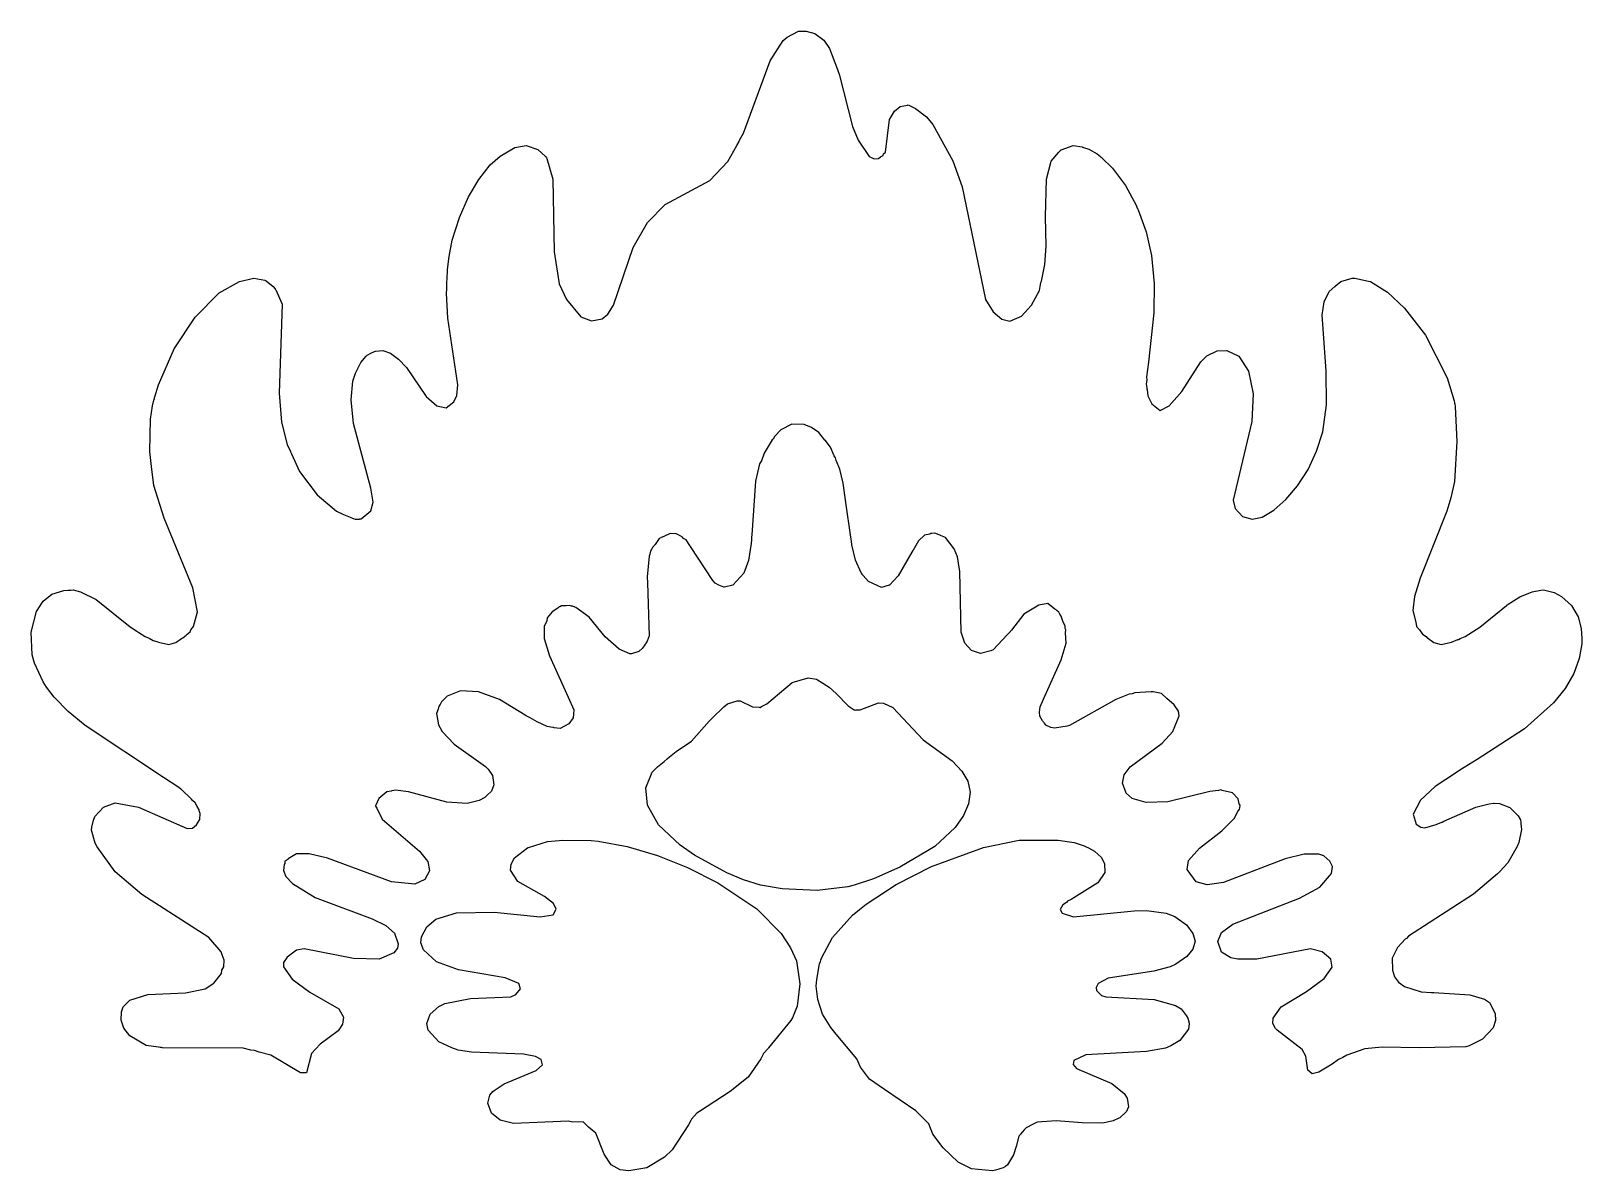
# Model space of a CAD drawing. Header units: millimetres. Extents: x 69 to 230, y 169 to 288.
import ezdxf

# ---------------------------------------------------------------- set-up
doc = ezdxf.new("R2010")
doc.units = ezdxf.units.MM
doc.layers.add('CUT', color=7, linetype='CONTINUOUS')

msp = doc.modelspace()

# ---------------------------------------------------------------- linework, layer by layer
at = {"layer": 'CUT'}
for points in [[(81.0687, 187.4236), (85.0128, 187.6087), (87.0429, 188.0436), (87.9483, 188.6098), (88.7379, 189.6376), (88.7953, 189.9696), (88.9882, 190.3207), (89.041, 191.0068), (88.8246, 191.571), (88.7128, 191.8882), (87.42, 193.3915), (80.4568, 197.8694), (77.6674, 200.2318), (75.7889, 202.8299), (75.6036, 203.2082), (75.2226, 204.5591), (75.2512, 204.8621), (75.4084, 205.6166), (75.569, 206.0009), (76.4576, 206.9505), (77.688, 207.3961), (80.1126, 206.9704), (85.1663, 204.7456), (85.7209, 204.778), (86.1479, 205.1255), (86.4804, 205.6732), (86.5168, 206.2802), (86.4103, 206.5585), (86.4168, 206.6651), (86.2532, 206.9691), (86.238, 207.0088), (86.2165, 207.0373), (86.0202, 207.4018), (85.7436, 207.6628), (85.6399, 207.8001), (84.5732, 208.782), (84.5196, 208.8177), (84.3075, 209.0179), (82.6957, 210.035), (74.5611, 215.464), (72.778, 216.9134), (71.3128, 218.411), (70.5266, 219.4604), (70.1607, 220.0213), (69.2727, 221.9694), (69.027, 222.8182), (68.9071, 225.1879), (69.4736, 227.3265), (70.1768, 228.4292), (71.0687, 229.1359), (72.3361, 229.5305), (72.7506, 229.5548), (72.8522, 229.5608), (73.0595, 229.573), (73.3042, 229.5873), (74.0733, 229.3937), (75.7013, 228.58), (79.2306, 225.7576), (79.9375, 225.2972), (80.0142, 225.2367), (80.136, 225.1679), (80.785, 224.7451), (81.22, 224.5559), (81.641, 224.3182), (82.0015, 224.2161), (82.1899, 224.1341), (83.2562, 223.9146), (84.0013, 224.1028), (84.5946, 224.5348), (84.7317, 224.5901), (85.0824, 224.89), (85.155, 224.9428), (85.1779, 224.9716), (85.4806, 225.2304), (85.5494, 225.4382), (85.8317, 225.793), (86.2537, 227.3099), (85.7584, 229.8173), (82.7779, 237.0775), (81.6932, 240.4818), (81.4622, 242.4401), (81.2936, 244.0006), (81.3703, 247.3832), (81.5763, 248.7744), (81.7159, 249.3537), (81.7609, 249.5403), (81.7805, 249.6218), (81.8012, 249.7077), (82.1721, 250.9695), (83.8074, 254.7015), (86.0203, 258.0115), (88.5046, 260.5282), (90.6071, 261.7195), (92.1111, 262.0744), (93.254, 261.8621), (93.2542, 261.862), (93.2559, 261.8613), (93.2679, 261.8565), (93.3991, 261.8041), (94.1287, 261.1888), (94.3217, 260.9646), (94.3493, 260.9325), (94.3832, 260.8931), (94.4117, 260.86), (95.0668, 259.3447), (94.7664, 250.071), (95.0026, 247.0508), (95.6033, 244.7448), (95.937, 244.0164), (95.9503, 243.9695), (96.049, 243.7721), (96.8903, 241.9357), (98.6999, 239.4925), (100.7109, 237.7885), (101.3931, 237.4914), (101.468, 237.4295), (102.1581, 237.1583), (102.4729, 237.0213), (102.5119, 237.0193), (102.6634, 236.9597), (103.1383, 236.9714), (103.1546, 236.9864), (103.285, 236.9797), (104.3166, 237.8119), (104.5375, 238.7181), (104.3041, 240.1721), (102.4973, 246.9307), (102.2573, 249.3796), (102.4371, 251.3263), (102.714, 252.1751), (103.2487, 253.2811), (103.8089, 253.9274), (103.8767, 253.9982), (103.8821, 254.0039), (103.8837, 254.0055), (103.907, 254.0298), (104.3043, 254.2547), (104.6846, 254.4144), (104.792, 254.4595), (104.8049, 254.4649), (104.8071, 254.4658), (105.544, 254.5141), (106.3594, 254.2572), (107.1972, 253.6404), (108.0144, 252.761), (110.0673, 249.7527), (111.1836, 248.7612), (112.1592, 248.5746), (112.9652, 249.1867), (113.2659, 249.8544), (113.3514, 250.9395), (112.3314, 257.8884), (112.1966, 260.5028), (112.2105, 260.9182), (112.2332, 261.5993), (112.238, 261.7443), (112.2434, 261.905), (112.3039, 262.99), (112.3291, 263.1864), (112.3298, 263.1919), (112.3391, 263.2637), (112.4768, 264.3342), (112.7846, 266.0167), (113.5268, 268.3965), (114.4715, 270.523), (115.5416, 272.3362), (116.7486, 273.8574), (117.761, 274.7853), (119.3113, 275.6917), (120.4696, 275.8757), (121.7023, 275.4579), (122.4814, 274.7324), (122.6054, 274.5898), (122.6383, 274.5177), (123.2773, 272.3703), (123.3981, 264.8124), (123.9078, 261.4856), (124.6691, 259.8561), (126.1931, 258.0349), (127.2942, 257.625), (128.4129, 257.8284), (128.9939, 258.311), (129.5731, 259.2566), (131.6197, 265.2683), (133.1115, 267.8657), (134.9737, 269.7333), (139.6315, 272.2592), (141.4977, 274.2089), (142.4143, 275.8869), (142.6715, 276.3113), (142.7207, 276.4479), (143.1212, 277.181), (145.8949, 284.7099), (147.2476, 286.8223), (147.657, 287.1639), (148.8641, 287.8077), (148.8727, 287.8089), (149.664, 287.8152), (150.5547, 287.5423), (151.4904, 286.8512), (152.0718, 285.9957), (152.6368, 284.5184), (152.9084, 283.8085), (153.0306, 283.489), (153.0997, 283.3085), (154.4909, 277.8568), (155.0605, 276.4285), (156.2303, 274.7369), (156.7367, 274.488), (157.1754, 274.5219), (157.393, 274.7171), (157.6624, 274.85), (157.7193, 275.0098), (157.9303, 275.199), (158.3347, 278.5833), (158.8408, 279.4665), (159.4567, 279.9645), (160.1912, 280.1074), (160.2775, 280.1166), (161.0443, 279.7571), (162.1778, 278.8704), (162.837, 278.0612), (164.9372, 274.2949), (165.9124, 271.5888), (168.3384, 259.8612), (169.1354, 258.5643), (170.0433, 257.7911), (170.8726, 257.5815), (172.0749, 258.1186), (173.1233, 259.2543), (173.9477, 260.7695), (174.0869, 261.6276), (174.1521, 261.7692), (174.5271, 263.4759), (174.6467, 265.3994), (174.592, 268.4995), (174.6773, 272.3889), (175.1636, 274.2507), (175.969, 275.2082), (176.0748, 275.3096), (176.1392, 275.3713), (176.1607, 275.3919), (176.2072, 275.4365), (177.4529, 275.8761), (178.3941, 275.7387), (178.4321, 275.7254), (178.469, 275.7125), (178.5398, 275.6878), (179.0786, 275.4997), (179.9473, 275.0115), (180.2948, 274.7367), (180.3627, 274.683), (180.4109, 274.6449), (180.4239, 274.6346), (181.5714, 273.522), (182.9106, 271.7263), (182.9181, 271.714), (184.0459, 269.5978), (184.1461, 269.3607), (184.1537, 269.3428), (184.1678, 269.3093), (184.2174, 269.192), (185.0782, 266.8995), (185.6189, 264.4354), (185.8935, 261.5211), (185.8641, 258.4624), (185.3211, 253.3193), (185.1122, 251.788), (185.121, 251.4237), (185.0833, 251.0662), (185.1396, 250.6546), (185.1427, 250.5265), (185.1676, 250.4498), (185.2559, 249.8039), (185.6636, 248.9821), (186.5218, 248.2917), (187.4587, 248.7809), (188.7706, 250.2703), (190.7588, 253.3403), (191.3881, 253.9592), (192.4734, 254.4885), (193.4616, 254.5425), (194.7145, 253.9407), (195.7442, 252.3772), (196.2072, 250.0217), (196.0897, 247.1205), (194.1384, 238.9524), (194.3281, 238.0601), (195.0877, 237.2397), (196.1124, 236.9586), (197.1463, 237.1745), (198.3736, 237.8826), (199.6275, 238.9957), (200.8383, 240.4191), (201.9321, 242.1397), (202.8198, 244.0407), (203.4705, 246.0606), (203.8499, 248.8729), (203.8211, 252.4055), (203.3995, 258.218), (203.6127, 259.6151), (204.1353, 260.6785), (204.7353, 261.1965), (204.757, 261.2153), (204.7582, 261.2164), (205.3405, 261.7191), (206.5161, 262.0506), (206.8155, 262.0799), (208.2123, 261.7658), (208.4183, 261.7047), (210.1942, 260.5947), (211.984, 258.9585), (214.1704, 256.1295), (216.4314, 251.6976), (217.141, 249.2936), (217.187, 249.0852), (217.2006, 249.0238), (217.2077, 248.9915), (217.2694, 248.7119), (217.413, 245.0451), (217.1977, 240.8869), (216.8061, 239.1973), (216.3706, 237.81), (213.6135, 230.8224), (213.0205, 228.8991), (212.8449, 227.4372), (213.1523, 226.2459), (213.2386, 225.7654), (213.54, 225.4454), (213.86, 224.996), (214.2215, 224.7219), (214.2977, 224.6411), (214.3839, 224.5989), (215.0386, 224.1024), (215.8096, 223.9143), (216.8778, 224.1341), (217.5199, 224.4136), (217.6159, 224.4313), (217.7799, 224.5267), (218.2905, 224.7489), (219.8076, 225.6982), (222.5949, 227.956), (222.6812, 228.0229), (224.0065, 228.8683), (225.2784, 229.3993), (226.1683, 229.5767), (226.4416, 229.6127), (227.5724, 229.3166), (228.3235, 228.8996), (229.3588, 227.9602), (230.061, 226.781), (230.3899, 225.5783), (230.4537, 224.5276), (230.4647, 223.984), (230.1873, 222.4413), (229.6037, 220.8742), (228.7281, 219.3323), (227.5061, 217.8286), (224.4713, 215.0998), (219.5377, 211.9326), (217.7303, 210.7961), (217.3904, 210.554), (215.1584, 209.1212), (213.6524, 207.6751), (212.8638, 206.2158), (213.2046, 205.2001), (213.6767, 204.8574), (214.1106, 204.8197), (215.2744, 205.133), (215.8761, 205.3962), (215.9112, 205.4065), (216.0747, 205.4831), (219.4052, 206.9401), (220.8103, 207.3044), (221.2609, 207.3635), (221.331, 207.364), (221.8632, 207.3289), (222.9379, 206.9233), (223.8228, 206.0686), (224.0521, 205.6224), (224.087, 205.353), (224.098, 205.2689), (224.103, 205.2298), (224.1047, 205.2167), (224.1491, 204.6159), (223.8833, 203.2876), (223.6962, 202.8666), (222.7354, 201.1532), (221.9148, 200.2486), (221.8701, 200.2053), (221.8619, 200.1974), (221.8394, 200.1755), (221.6582, 199.9996), (219.15, 197.898), (212.3953, 193.5079), (212.1759, 193.2837), (212.0581, 193.2071), (211.7101, 192.8074), (211.2371, 192.3237), (210.6973, 191.2122), (210.7045, 190.9272), (210.6792, 190.8612), (210.7201, 190.307), (210.7283, 189.9816), (210.9522, 189.2872), (211.3595, 188.7102), (211.9606, 188.2875), (213.7128, 187.7233), (214.7972, 187.6523), (214.8614, 187.6389), (215.0236, 187.6375), (218.7931, 187.3907), (220.3049, 186.9671), (220.8334, 186.6144), (221.4133, 185.4516), (221.4683, 184.736), (221.2047, 183.9565), (220.0884, 182.774), (218.7279, 182.0763), (218.3796, 181.9856), (213.5001, 181.8716), (209.6368, 181.9558), (207.8556, 181.7834), (205.981, 181.1302), (205.5469, 180.8644), (205.1116, 180.6794), (204.4492, 180.1923), (203.0595, 179.3414), (202.3509, 179.1667), (201.9122, 179.5592), (201.7066, 181.0264), (201.3244, 181.711), (198.7169, 183.7332), (198.6602, 183.7819), (198.6367, 183.8021), (198.5968, 183.8363), (198.5347, 183.8896), (198.2618, 184.4069), (198.2902, 184.9676), (199.1421, 186.1439), (201.7732, 187.7408), (203.6019, 189.1031), (204.4496, 190.3045), (204.2925, 191.1187), (203.4139, 191.8763), (202.1949, 192.2115), (196.5825, 191.1326), (194.6279, 191.1041), (193.8829, 191.2454), (192.9249, 191.8638), (192.543, 192.9732), (192.9246, 193.9115), (194.0797, 194.7783), (201.0538, 197.4837), (203.1524, 198.6061), (204.3563, 200.0442), (204.4616, 200.7673), (204.1903, 201.3476), (203.5595, 201.9011), (203.0676, 202.0661), (201.5386, 202.0732), (199.5437, 201.5713), (193.1313, 199.1044), (191.4271, 198.8586), (190.2928, 199.1853), (189.3357, 200.4749), (189.4875, 201.387), (190.6267, 202.6805), (192.961, 204.5033), (194.2509, 205.7907), (194.6282, 206.5209), (194.8062, 206.7564), (194.8209, 206.8937), (194.822, 206.8959), (194.8214, 206.8989), (194.8514, 207.1804), (194.7392, 207.3128), (194.638, 207.8229), (194.0451, 208.4426), (192.9972, 208.6934), (192.8533, 208.7514), (192.6157, 208.6947), (191.6892, 208.6013), (187.3299, 207.526), (185.062, 207.4354), (183.6015, 207.862), (182.9711, 208.4217), (182.6193, 209.4499), (182.7881, 210.3143), (183.4182, 211.1428), (186.7409, 213.6256), (187.8507, 214.822), (188.5122, 216.4596), (188.4334, 216.9731), (187.9859, 217.6137), (187.2067, 218.2672), (186.6759, 218.8143), (185.8042, 218.9762), (185.6832, 218.9647), (185.6012, 218.9785), (183.8772, 218.8642), (183.5932, 218.7652), (183.3111, 218.7383), (182.2575, 218.3), (181.9121, 218.1797), (177.0979, 215.4693), (176.8212, 215.3815), (175.5224, 215.1863), (175.1308, 215.2668), (174.6331, 215.5093), (174.4835, 215.6956), (174.3791, 215.8254), (174.3457, 215.8669), (174.2759, 215.9539), (173.9741, 216.4411), (173.9485, 216.8432), (173.9483, 216.8466), (173.9474, 216.8599), (173.9474, 216.861), (174.0318, 217.3991), (174.3692, 218.2229), (176.2189, 222.3162), (176.7261, 224.0456), (176.67, 225.1218), (176.6926, 225.4179), (176.6475, 225.5546), (176.6348, 225.799), (176.3903, 226.3347), (176.2202, 226.8506), (176.0618, 227.0544), (175.9682, 227.2595), (175.7921, 227.4014), (175.71, 227.5071), (175.5561, 227.5917), (174.8249, 228.1811), (173.8784, 228.0139), (172.3259, 227.0644), (171.0415, 225.4075), (170.8902, 225.2438), (170.8838, 225.2369), (170.5723, 224.8998), (169.1453, 223.3556), (168.8983, 223.2559), (167.7998, 222.9539), (167.2902, 223.1232), (166.8781, 223.2688), (166.1888, 224.0558), (165.8075, 225.1759), (165.6558, 231.5229), (165.5124, 232.3656), (165.4496, 232.8784), (165.4135, 232.9466), (165.3996, 233.0283), (165.0618, 233.8526), (164.1726, 235.0452), (163.6328, 235.2681), (163.5926, 235.3055), (163.5074, 235.3199), (163.04, 235.513), (162.7466, 235.4492), (162.6362, 235.4679), (162.5439, 235.405), (161.9898, 235.2845), (161.3574, 234.7192), (160.7893, 233.7312), (160.7679, 233.7032), (160.6734, 233.5297), (159.2492, 231.0528), (158.3346, 230.0987), (158.3133, 230.0879), (157.512, 229.842), (156.1556, 230.456), (155.5934, 231.0845), (155.4996, 231.2111), (155.4845, 231.2316), (155.4163, 231.3237), (155.374, 231.3809), (154.8033, 232.6736), (154.4189, 234.2969), (154.3676, 234.6513), (154.3362, 234.8684), (154.2717, 235.3147), (153.8163, 238.4634), (153.5063, 240.72), (153.1455, 242.1845), (152.7799, 243.0608), (152.6985, 243.3375), (152.5789, 243.5425), (152.1921, 244.4695), (151.6265, 245.1748), (151.6177, 245.1898), (151.6005, 245.2072), (150.9636, 246.0014), (150.2209, 246.499), (149.4354, 246.8117), (148.149, 246.8444), (147.029, 246.269), (146.402, 245.6197), (146.2238, 245.2974), (146.1164, 245.2152), (145.2591, 243.8212), (144.9811, 243.0491), (144.7932, 242.7093), (144.3869, 240.9207), (143.9885, 235.3332), (143.9673, 235.0936), (143.9433, 234.8242), (143.9423, 234.8124), (143.9093, 234.441), (143.635, 232.6545), (143.1452, 231.3326), (142.0025, 230.0977), (141.1355, 229.8755), (141.0864, 229.8733), (140.552, 230.0787), (140.1863, 230.2784), (139.9208, 230.5687), (137.5948, 234.1096), (137.5479, 234.1873), (137.5305, 234.2074), (137.1466, 234.7918), (136.8879, 234.9518), (136.7752, 235.0824), (136.2874, 235.3693), (136.1924, 235.3819), (136.106, 235.4353), (135.4931, 235.4794), (134.8418, 235.1676), (134.5459, 235.0542), (134.5044, 235.0061), (134.3555, 234.9348), (133.9188, 234.3261), (133.6301, 233.9909), (133.58, 233.854), (133.4201, 233.6312), (133.3795, 233.3058), (133.3105, 233.1172), (133.0829, 230.9589), (133.1361, 230.3132), (133.2885, 224.8012), (133.1032, 224.2488), (132.9734, 224.0643), (132.8837, 223.9368), (132.7598, 223.7607), (132.5713, 223.4928), (132.2169, 223.1822), (131.4453, 222.9219), (131.4016, 222.9216), (131.3884, 222.9215), (131.3815, 222.9215), (131.2781, 222.9208), (130.1684, 223.4053), (128.7296, 224.7183), (127.0467, 226.7587), (125.6738, 227.7627), (125.3816, 227.8511), (125.3175, 227.8961), (125.2185, 227.9005), (124.9853, 227.9711), (124.6597, 227.9254), (124.1764, 227.9469), (124.0013, 227.8329), (123.9335, 227.8234), (123.7723, 227.6839), (123.18, 227.2984), (122.6744, 226.6708), (122.6251, 226.3701), (122.374, 225.7941), (122.3742, 224.5162), (122.9083, 222.7391), (124.8666, 218.4196), (125.4337, 217.097), (125.3974, 216.2542), (124.9204, 215.6333), (124.034, 215.1623), (123.4135, 215.2323), (123.391, 215.2364), (123.3262, 215.2482), (123.2687, 215.2587), (122.6854, 215.3648), (121.6451, 215.8465), (120.9173, 216.2516), (120.64, 216.406), (120.4956, 216.4864), (120.3873, 216.5466), (117.691, 218.1671), (115.504, 218.9875), (113.6403, 219.0866), (112.2666, 218.5341), (111.6561, 217.9428), (111.5372, 217.6609), (111.3847, 217.4954), (111.3262, 217.1611), (111.1307, 216.6979), (111.3392, 215.5229), (111.7234, 214.8273), (112.9871, 213.5319), (116.2502, 211.1771), (116.3139, 211.1194), (116.4172, 211.0258), (116.4935, 210.9567), (116.5217, 210.9312), (116.9772, 210.2708), (117.1105, 209.2741), (116.8657, 208.6077), (116.4369, 208.2075), (116.3676, 208.1428), (116.3608, 208.1365), (116.1935, 207.9803), (115.5886, 207.6436), (114.3245, 207.3219), (112.236, 207.4926), (108.2152, 208.542), (106.883, 208.7194), (106.5247, 208.6511), (106.478, 208.656), (106.4395, 208.6348), (105.986, 208.5484), (105.1512, 207.8707), (104.7989, 207.0982), (104.8115, 207.0733), (104.7981, 207.053), (104.9279, 206.8445), (105.501, 205.7174), (109.3603, 202.3629), (110.0579, 201.5131), (110.2282, 201.2963), (110.431, 200.3217), (109.9385, 199.4184), (108.902, 198.9181), (106.4598, 199.1619), (99.7977, 201.6304), (97.8879, 202.1034), (96.5652, 202.0792), (95.6931, 201.5817), (95.647, 201.5144), (95.3381, 201.3236), (95.3608, 201.0963), (95.2872, 200.9888), (95.2089, 200.3422), (95.4624, 199.7273), (96.1407, 198.992), (98.5119, 197.5365), (104.4276, 195.327), (105.8646, 194.6258), (106.7649, 193.8246), (107.1564, 192.7278), (107.0758, 192.2707), (106.6905, 191.7795), (105.1866, 191.129), (102.5107, 191.1894), (97.3539, 192.2115), (96.5668, 192.0451), (95.5826, 191.3441), (95.2021, 190.7872), (95.2085, 190.311), (96.1265, 189.046), (97.9543, 187.6807), (100.9572, 185.95), (101.4426, 185.0736), (101.3381, 184.3465), (100.9109, 183.6536), (99.0305, 182.2555), (98.1209, 181.283), (97.6173, 179.2767), (96.9952, 179.2868), (93.8729, 181.1109), (92.6638, 181.4153), (92.1914, 181.6223), (91.8009, 181.6324), (91.0011, 181.8338), (82.6027, 181.8954), (82.5713, 181.899), (82.513, 181.9059), (82.3729, 181.9222), (82.193, 181.9432), (80.8928, 182.1097), (79.2164, 183.1372), (78.5869, 183.923), (78.2888, 184.7805), (78.323, 185.6455), (78.5144, 186.1489), (79.1935, 186.8519)], [(140.2534, 216.5961), (140.6942, 217.0297), (140.7961, 217.13), (141.0822, 217.4113), (141.4625, 217.7282), (142.4745, 218.0174), (142.7295, 218.0381), (142.7669, 218.0256), (144.0752, 217.3922), (144.7622, 217.3609), (144.8567, 217.3294), (145.0138, 217.4577), (145.5592, 217.7264), (148.1945, 219.9554), (149.8557, 220.4472), (150.7114, 220.2894), (152.0528, 219.4699), (152.7923, 218.8073), (154.013, 217.5021), (154.641, 217.0968), (154.6998, 217.0978), (154.7539, 217.0493), (154.8766, 217.1009), (155.285, 217.1079), (157.1685, 217.8337), (157.6983, 217.7907), (158.6748, 217.346), (161.8383, 213.9792), (164.8583, 211.7682), (165.871, 210.7132), (166.4764, 209.6806), (166.7296, 208.5341), (166.5748, 207.3031), (166.0479, 206.0945), (165.1838, 204.8291), (163.0506, 202.8548), (159.3923, 200.7102), (156.673, 199.5022), (154.6467, 198.8181), (154.0029, 198.6586), (150.7996, 198.2867), (147.14, 198.4378), (144.8951, 198.8312), (143.13, 199.3886), (141.3717, 200.1175), (138.0343, 201.9516), (136.5175, 203.0054), (134.2621, 205.1105), (133.1243, 207.1537), (132.9366, 208.9692), (133.6232, 210.6122), (134.1767, 211.1544), (134.854, 211.7124), (135.1775, 211.9789), (135.4253, 212.183), (136.1174, 212.7532), (137.7017, 213.8474), (139.5574, 215.9115)], [(122.4098, 197.6409), (119.6158, 199.2166), (118.8684, 200.3871), (118.9224, 201.0341), (119.2605, 201.6925), (120.6347, 202.7225), (120.6474, 202.7291), (120.6663, 202.739), (120.6935, 202.7532), (120.7126, 202.7632), (122.6957, 203.3934), (124.3007, 203.5327), (127.2421, 203.4716), (127.9906, 203.4222), (131.0167, 202.8451), (134.1589, 201.907), (137.3007, 200.6802), (140.4514, 199.0894), (144.5208, 196.3476), (147.0568, 193.808), (148.0084, 192.3077), (148.6438, 190.9405), (148.9912, 188.5532), (148.7187, 186.2227), (148.2249, 185.0023), (148.1676, 184.8958), (148.0655, 184.7333), (145.7225, 181.8771), (145.688, 181.8267), (145.2135, 181.2777), (144.9308, 180.7228), (143.6257, 178.82), (141.7488, 177.3353), (138.5353, 175.2513), (138.2601, 175.0764), (137.7122, 174.4429), (137.6527, 174.3292), (137.6482, 174.325), (137.6445, 174.3134), (137.4079, 173.8611), (135.6937, 171.2526), (134.8993, 170.4844), (133.0687, 169.3991), (131.1821, 169.0546), (130.2768, 169.1859), (129.3271, 169.6852), (128.6004, 170.8112), (127.7422, 172.9774), (126.9841, 173.6038), (126.4393, 174.1742), (125.3332, 174.1417), (124.905, 174.2264), (119.1761, 173.9899), (117.7783, 174.3356), (116.857, 175.0597), (116.4826, 176.104), (116.7165, 176.9687), (117.0248, 177.341), (117.1465, 177.4461), (118.1765, 178.1496), (121.5386, 179.5337), (122.1975, 180.1267), (122.0568, 180.6651), (121.465, 180.9732), (120.2007, 181.2371), (114.8, 181.4461), (113.4035, 181.6454), (112.7272, 181.8675), (111.3757, 182.4999), (110.2696, 183.7152), (110.14, 184.4044), (110.497, 185.4009), (111.3841, 186.2067), (112.025, 186.5032), (114.6748, 187.0347), (118.9028, 187.1963), (119.4022, 187.4549), (119.9087, 188.0424), (119.7138, 188.5804), (118.3064, 189.1756), (113.4389, 190.026), (111.1391, 190.843), (109.8031, 192.0768), (109.5059, 192.8154), (109.5727, 193.4423), (110.1529, 194.4776), (111.0842, 195.29), (113.2168, 195.9644), (117.1482, 196.0295), (121.9496, 195.5183), (123.3003, 195.7258), (123.6028, 196.3267), (123.3152, 196.9321)], [(150.8586, 186.9272), (150.7066, 188.3218), (150.7566, 189.0042), (151.0498, 190.6473), (151.1271, 190.8692), (151.1838, 191.0321), (151.2207, 191.138), (151.2734, 191.2893), (152.3897, 193.3685), (154.4612, 195.6875), (155.2091, 196.2984), (155.894, 196.8417), (159.0425, 198.8822), (162.6919, 200.7677), (168.1404, 202.7545), (171.6643, 203.5005), (171.8453, 203.5183), (175.8849, 203.5184), (177.5599, 203.2765), (178.6087, 202.9396), (178.8754, 202.8005), (178.992, 202.7397), (179.0477, 202.7107), (179.6929, 202.3742), (180.0745, 202.0274), (180.3714, 201.7391), (180.7447, 201.0734), (180.7657, 200.1609), (180.0438, 199.0874), (177.2724, 197.3393), (176.8582, 197.1611), (176.7597, 197.0159), (176.3924, 196.7843), (176.1025, 196.3035), (176.3018, 195.9124), (177.4988, 195.5183), (183.8186, 196.1499), (185.11, 196.1784), (187.16, 195.9069), (188.0543, 195.5749), (189.2725, 194.6921), (189.931, 193.81), (190.164, 193.0042), (189.9306, 192.1746), (189.3084, 191.3897), (188.1633, 190.6024), (187.5553, 190.3314), (185.8489, 189.8703), (181.098, 189.1465), (180.0816, 188.5887), (179.856, 188.169), (179.91, 187.8411), (180.398, 187.3526), (180.8507, 187.1875), (185.9064, 186.9166), (188.1302, 186.3034), (188.6977, 185.9452), (189.2497, 185.2476), (189.3914, 184.9613), (189.5557, 184.4614), (189.5558, 184.4544), (189.5558, 184.4436), (189.5559, 184.4151), (189.5559, 184.4072), (189.4649, 183.8212), (188.566, 182.6327), (187.6215, 182.0913), (187.0673, 181.8445), (185.1145, 181.5045), (178.7989, 181.1499), (177.5241, 180.5797), (177.4557, 180.1642), (177.8224, 179.7207), (181.4947, 178.1791), (182.7821, 177.121), (183.0905, 176.6248), (183.2135, 175.7514), (183.0131, 175.2578), (182.325, 174.6051), (182.2324, 174.5413), (181.6172, 174.2841), (180.5538, 174.0501), (178.4075, 174.0701), (175.7039, 174.2861), (173.7103, 174.1432), (173.3132, 173.9362), (173.3072, 173.9353), (173.2836, 173.9207), (172.5587, 173.5427), (172.4051, 173.3778), (172.3476, 173.3423), (172.1891, 173.1459), (171.933, 172.871), (171.9109, 172.8012), (171.8142, 172.6814), (171.5345, 171.6133), (171.2566, 170.7365), (170.6148, 169.6939), (170.4182, 169.5306), (170.1732, 169.3652), (169.3871, 169.1219), (169.0707, 169.0535), (166.8817, 169.2668), (165.4849, 169.9559), (163.9181, 171.4546), (162.8334, 172.9055), (162.4189, 173.9566), (161.4408, 174.9513), (161.4404, 174.952), (161.4396, 174.9525), (161.0858, 175.3123), (157.8071, 177.5333), (156.2594, 178.6328), (155.312, 179.8795), (154.9434, 180.7377), (152.7784, 183.2931), (152.2075, 183.9962), (151.3589, 185.3857)]]:
    msp.add_lwpolyline(points, close=True, dxfattribs=at)

doc.saveas('drawing.dxf')
